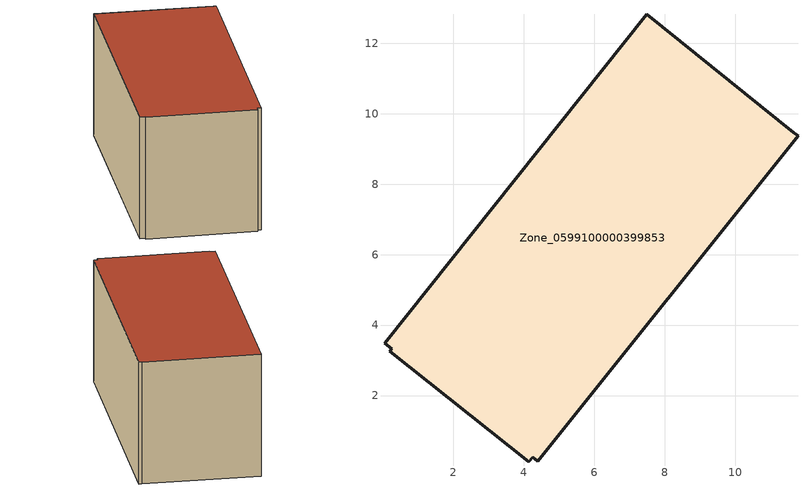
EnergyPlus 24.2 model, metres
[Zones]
Zone_0599100000399853
 floor ground (C_G): 7.49,12.83 11.67,9.46 11.79,9.37 4.4,0.13 4.25,0.25 4.15,0.12 0.2,3.26 0.25,3.32 0.05,3.48 z1.02
 wall outside (C_F): 0.25,3.32 0.2,3.26 4.15,0.12 4.25,0.25 4.4,0.13 11.79,9.37 11.67,9.46 7.49,12.83 0.05,3.48 0.25,3.32 z1.02:6.87
 roof outside (C_R): 11.67,9.46 7.49,12.83 0.05,3.48 0.25,3.32 0.2,3.26 4.15,0.12 4.25,0.25 4.4,0.13 11.79,9.37 z6.87
[BUILDING]
Pand.0599100000399853: North Axis=0; Terrain=City; Loads Convergence Tolerance Value=0.04; Temperature Convergence Tolerance Value=0.4; Solar Distribution=FullExterior; Maximum Number of Warmup Days=25; Minimum Number of Warmup Days=1
[Site:Location]
Rotterdam.The.Hague.AP_ZH_NLD Design_Conditions: Latitude=51.96; Longitude=4.45; Time Zone=1; Elevation=-4.5
[SITE:GROUNDTEMPERATURE:BUILDINGSURFACE]
18, 18, 18, 18, 18, 18, 18, 18, 18, 18, 18, 18
[MATERIAL] Thermal Absorptance=0.9; Solar Absorptance=0.7; Visible Absorptance=0.7
Name | Roughness | Thickness | Conductivity | Density | Specific Heat
G.TC.1992-2005 | MediumSmooth | 0.15 | 0.06 | 540 | 1210
F.TC.1992-2005 | Rough | 0.3 | 0.12 | 1920 | 840
R.TC.1992-2005 | MediumRough | 0.2 | 0.08 | 1500 | 1000
[CONSTRUCTION]
C_G: G.TC.1992-2005
C_F: F.TC.1992-2005
C_R: R.TC.1992-2005
[ZONE]
Zone_0599100000399853: Type=1; Multiplier=1; Ceiling Height=Autocalculate; Volume=Autocalculate; Floor Area=autocalculate; Part of Total Floor Area=Yes
[ZONEINFILTRATION:DESIGNFLOWRATE]
Infil_Zone_0599100000399853: Zone or ZoneList or Space or SpaceList=Zone_0599100000399853; Schedule=AlwaysOn; Design Flow Rate Calculation Method=Flow/Area; Flow Rate per Floor Area=0.0015; Constant Term Coefficient=1; Temperature Term Coefficient=0; Velocity Term Coefficient=0; Velocity Squared Term Coefficient=0
[HVACTEMPLATE:ZONE:IDEALLOADSAIRSYSTEM]
Zone_0599100000399853: Maximum Heating Supply Air Temperature=50; Minimum Cooling Supply Air Temperature=13; Maximum Heating Supply Air Humidity Ratio=0.0156; Minimum Cooling Supply Air Humidity Ratio=0.0077; Heating Limit=NoLimit; Cooling Limit=NoLimit; Dehumidification Control Type=ConstantSensibleHeatRatio; Cooling Sensible Heat Ratio=0.7; Dehumidification Setpoint=60; Humidification Control Type=None; Humidification Setpoint=30; Outdoor Air Method=None; Outdoor Air Flow Rate per Person=0.00944; Outdoor Air Flow Rate per Zone Floor Area=0; Outdoor Air Flow Rate per Zone=0; Demand Controlled Ventilation Type=None; Outdoor Air Economizer Type=NoEconomizer; Heat Recovery Type=None; Sensible Heat Recovery Effectiveness=0.7; Latent Heat Recovery Effectiveness=0.65
[ZONECONTROL:THERMOSTAT]
ThermostatControl_Zone_0599100000399853: Zone or ZoneList=Zone_0599100000399853; Control Type Schedule=DualSetpointControlType; Control 1=Thermostat_Zone_0599100000399853; Temperature Difference Between Cutout And Setpoint=0
[THERMOSTATSETPOINT:DUALSETPOINT]
Thermostat_Zone_0599100000399853: Heating Setpoint Temperature Schedule=HeatingSetpoint_Zone_0599100000399853; Cooling Setpoint Temperature Schedule=CoolingSetpoint_Zone_0599100000399853
[SCHEDULE:COMPACT]
HeatingSetpoint_Zone_0599100000399853: Through: 12/31, For: AllDays, Until: 24:00, 21
CoolingSetpoint_Zone_0599100000399853: Through: 12/31, For: AllDays, Until: 24:00, 24
DualSetpointControlType: Through: 12/31, For: AllDays, Until: 24:00, 4
AlwaysOn: Through: 12/31, For: AllDays, Until: 24:00, 1
